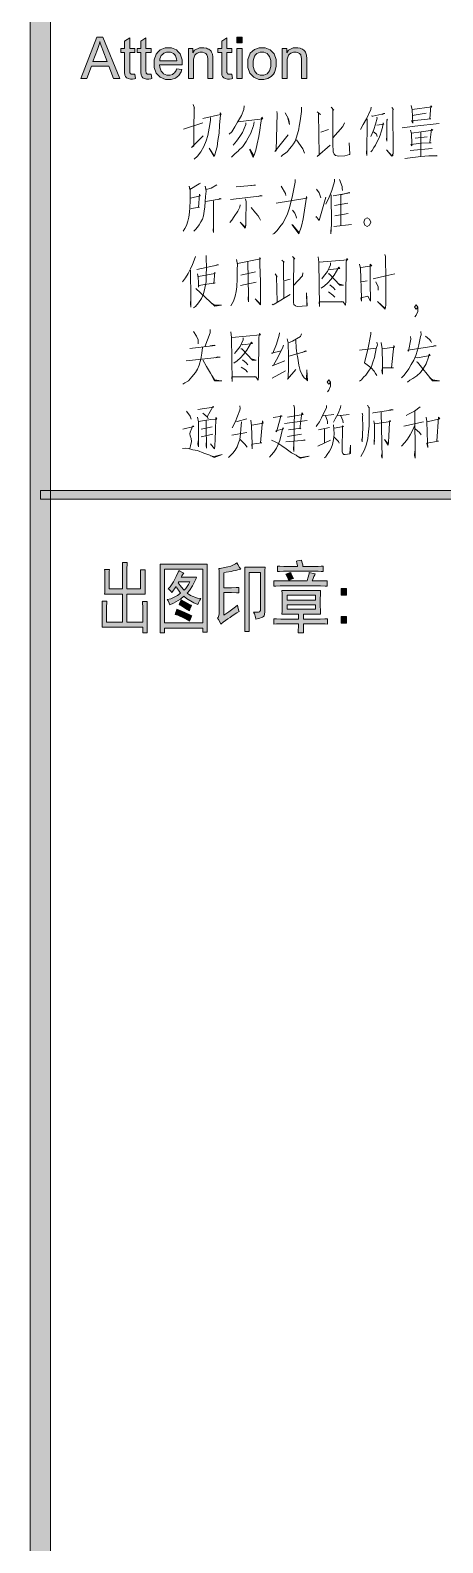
# Model space of a CAD drawing. Header units: millimetres. Extents: x 210 to 63265, y -7201 to 22496.
# Drawn here: x 60238 to 61255, y 11393 to 15126 of the extents above; entities that cross this region are included whole.
import ezdxf

# ---------------------------------------------------------------- set-up
doc = ezdxf.new("R2010")
doc.units = ezdxf.units.MM

msp = doc.modelspace()

# ---------------------------------------------------------------- hatches: boundary and pattern name
h = msp.add_hatch(color=0)
h.dxf.hatch_style = 2
h.paths.add_polyline_path([(60288.1, -6701.3), (60238.2, -6701.3), (60238.2, 21996), (60288.1, 21996)])
h = msp.add_hatch(color=0)
h.paths.add_polyline_path([(60363.2, 15006.5), (60402.6, 15109.2), (60417.2, 15109.2), (60459.3, 15006.5), (60443.7, 15006.5), (60431.9, 15037.6), (60388.8, 15037.6), (60377.5, 15006.5)])
h.paths.add_polyline_path([(60392.7, 15048.7), (60427.6, 15048.7), (60416.9, 15077), (60414.4, 15083.6), (60410.8, 15094.3), (60409.5, 15098.4), (60408.5, 15093.4), (60405.8, 15083.6), (60404, 15078.8)])
h = msp.add_hatch(color=0)
h.dxf.hatch_style = 2
h.paths.add_polyline_path([(60496.1, 15017.8), (60497.9, 15006.5), (60495.2, 15005.9), (60490.4, 15005.4), (60488.4, 15005.4), (60485, 15005.4), (60479.7, 15006.5), (60477.7, 15007.6), (60475.9, 15008.6), (60473.2, 15011.5), (60472.3, 15013.3), (60471.6, 15015.1), (60470.9, 15022.6), (60470.9, 15028.3), (60470.9, 15071.2), (60461.6, 15071.2), (60461.6, 15080.9), (60470.9, 15080.9), (60470.9, 15099.3), (60483.6, 15107), (60483.6, 15080.9), (60496.1, 15080.9), (60496.1, 15071.2), (60483.6, 15071.2), (60483.6, 15027.6), (60483.6, 15024.9), (60483.8, 15021.3), (60484.1, 15020.6), (60484.5, 15019.9), (60485.6, 15018.6), (60486.3, 15018.1), (60487, 15017.8), (60489.1, 15017.2), (60490.6, 15017.2), (60491.6, 15017.2), (60494.3, 15017.4)])
h = msp.add_hatch(color=0)
h.dxf.hatch_style = 2
h.paths.add_polyline_path([(60536, 15017.8), (60537.8, 15006.5), (60535.1, 15005.9), (60530.3, 15005.4), (60528.3, 15005.4), (60524.9, 15005.4), (60519.5, 15006.5), (60517.6, 15007.6), (60515.8, 15008.6), (60513.1, 15011.5), (60512.2, 15013.3), (60511.5, 15015.1), (60510.8, 15022.6), (60510.8, 15028.3), (60510.8, 15071.2), (60501.5, 15071.2), (60501.5, 15080.9), (60510.8, 15080.9), (60510.8, 15099.3), (60523.3, 15107), (60523.3, 15080.9), (60536, 15080.9), (60536, 15071.2), (60523.3, 15071.2), (60523.3, 15027.6), (60523.3, 15024.9), (60523.7, 15021.3), (60524, 15020.6), (60524.4, 15019.9), (60525.5, 15018.6), (60526.2, 15018.1), (60526.9, 15017.8), (60529, 15017.2), (60530.5, 15017.2), (60531.5, 15017.2), (60534.2, 15017.4)])
h = msp.add_hatch(color=0)
h.paths.add_polyline_path([(60599.2, 15030.5), (60612.2, 15028.8), (60610.6, 15023.1), (60604.9, 15014.2), (60600.8, 15011.1), (60596.7, 15007.9), (60585.9, 15004.7), (60579.5, 15004.7), (60571.4, 15004.7), (60558.4, 15009.9), (60553.5, 15014.9), (60548.9, 15019.9), (60544.1, 15034), (60544.1, 15043), (60544.1, 15052.5), (60548.9, 15067.1), (60553.7, 15072.3), (60558.5, 15077.5), (60571.1, 15082.7), (60578.8, 15082.7), (60586.3, 15082.7), (60598.4, 15077.5), (60603.1, 15072.5), (60607.9, 15067.3), (60612.6, 15053), (60612.6, 15043.9), (60612.6, 15043.3), (60612.6, 15041.5), (60612.6, 15040.5), (60556.9, 15040.5), (60557.3, 15034.4), (60560.9, 15024.9), (60563.9, 15021.7), (60567.1, 15018.5), (60574.8, 15015.2), (60579.5, 15015.2), (60583.1, 15015.2), (60589, 15017), (60591.3, 15018.8), (60593.8, 15020.6), (60597.7, 15026.5)])
h.paths.add_polyline_path([(60557.7, 15050.8), (60599.3, 15050.8), (60598.8, 15055.5), (60596.5, 15062.7), (60594.5, 15065), (60591.5, 15068.6), (60583.8, 15072.1), (60578.9, 15072.1), (60574.5, 15072.1), (60567.3, 15069.3), (60564.3, 15066.4), (60561.4, 15063.5), (60558, 15055.7)])
h = msp.add_hatch(color=0)
h.dxf.hatch_style = 2
h.paths.add_polyline_path([(60628.1, 15006.5), (60628.1, 15080.9), (60639.4, 15080.9), (60639.4, 15070.3), (60643.5, 15076.4), (60655.3, 15082.7), (60663.2, 15082.7), (60666.4, 15082.7), (60672.7, 15081.4), (60675.5, 15080.2), (60678.2, 15078.9), (60682.5, 15075.7), (60684, 15073.9), (60685.2, 15072), (60687.2, 15067.1), (60687.9, 15064.4), (60688.2, 15062.8), (60688.4, 15056.6), (60688.4, 15052.3), (60688.4, 15006.5), (60675.9, 15006.5), (60675.9, 15051.7), (60675.9, 15055.7), (60675.2, 15061.4), (60674.5, 15063.4), (60673.6, 15065.2), (60671.1, 15068.2), (60669.1, 15069.5), (60667.3, 15070.5), (60662.8, 15071.8), (60660.3, 15071.8), (60656.4, 15071.8), (60649.4, 15069.1), (60646.6, 15066.6), (60643.7, 15064.1), (60640.7, 15054.2), (60640.7, 15047.1), (60640.7, 15006.5)])
h = msp.add_hatch(color=0)
h.dxf.hatch_style = 2
h.paths.add_polyline_path([(60735.5, 15017.8), (60737.3, 15006.5), (60734.6, 15005.9), (60729.7, 15005.4), (60727.8, 15005.4), (60724.2, 15005.4), (60719, 15006.5), (60717, 15007.6), (60715.3, 15008.6), (60712.6, 15011.5), (60711.7, 15013.3), (60711, 15015.1), (60710.3, 15022.6), (60710.3, 15028.3), (60710.3, 15071.2), (60700.8, 15071.2), (60700.8, 15080.9), (60710.3, 15080.9), (60710.3, 15099.3), (60722.8, 15107), (60722.8, 15080.9), (60735.5, 15080.9), (60735.5, 15071.2), (60722.8, 15071.2), (60722.8, 15027.6), (60722.8, 15024.9), (60723.1, 15021.3), (60723.5, 15020.6), (60723.8, 15019.9), (60724.9, 15018.6), (60725.6, 15018.1), (60726.4, 15017.8), (60728.5, 15017.2), (60729.9, 15017.2), (60731, 15017.2), (60733.7, 15017.4)])
h = msp.add_hatch(color=0)
h.dxf.hatch_style = 2
h.paths.add_polyline_path([(60747.8, 15094.7), (60747.8, 15109.2), (60760.5, 15109.2), (60760.5, 15094.7)])
h = msp.add_hatch(color=0)
h.dxf.hatch_style = 2
h.paths.add_polyline_path([(60747.8, 15006.5), (60747.8, 15080.9), (60760.5, 15080.9), (60760.5, 15006.5)])
h = msp.add_hatch(color=0)
h.paths.add_polyline_path([(60774.8, 15043.7), (60774.8, 15054.1), (60780.6, 15069.3), (60786.3, 15074.3), (60791.1, 15078.4), (60802.9, 15082.7), (60809.7, 15082.7), (60817.4, 15082.7), (60829.9, 15077.5), (60834.8, 15072.5), (60839.8, 15067.5), (60844.6, 15053.5), (60844.6, 15044.8), (60844.6, 15037.6), (60842.5, 15026.3), (60840.3, 15022), (60838.2, 15017.9), (60831.9, 15011.7), (60827.8, 15009.3), (60823.7, 15007), (60814.5, 15004.7), (60809.7, 15004.7), (60802, 15004.7), (60789.3, 15009.9), (60784.5, 15014.9), (60779.7, 15019.9), (60774.8, 15034.2)])
h.paths.add_polyline_path([(60787.9, 15043.7), (60787.9, 15036.5), (60790.9, 15025.8), (60794, 15022.2), (60797.2, 15018.6), (60805.1, 15015.2), (60809.7, 15015.2), (60814.4, 15015.2), (60822.2, 15018.6), (60825.5, 15022.2), (60828.5, 15025.8), (60831.5, 15036.7), (60831.5, 15044), (60831.5, 15051), (60828.5, 15061.4), (60825.3, 15065), (60822.2, 15068.6), (60814.4, 15072.1), (60809.7, 15072.1), (60805.1, 15072.1), (60797.2, 15068.6), (60794, 15065), (60790.9, 15061.6), (60787.9, 15050.8)])
h = msp.add_hatch(color=0)
h.dxf.hatch_style = 2
h.paths.add_polyline_path([(60859.4, 15006.5), (60859.4, 15080.9), (60870.7, 15080.9), (60870.7, 15070.3), (60874.8, 15076.4), (60886.6, 15082.7), (60894.5, 15082.7), (60897.7, 15082.7), (60904, 15081.4), (60906.9, 15080.2), (60909.5, 15078.9), (60913.8, 15075.7), (60915.3, 15073.9), (60916.7, 15072), (60918.5, 15067.1), (60919.2, 15064.4), (60919.6, 15062.8), (60919.9, 15056.6), (60919.9, 15052.3), (60919.9, 15006.5), (60907.2, 15006.5), (60907.2, 15051.7), (60907.2, 15055.7), (60906.5, 15061.4), (60905.8, 15063.4), (60905.1, 15065.2), (60902.4, 15068.2), (60900.6, 15069.5), (60898.6, 15070.5), (60894.3, 15071.8), (60891.6, 15071.8), (60887.7, 15071.8), (60880.7, 15069.1), (60877.9, 15066.6), (60875, 15064.1), (60872, 15054.2), (60872, 15047.1), (60872, 15006.5)])
h = msp.add_hatch(color=0)
h.dxf.hatch_style = 2
h.paths.add_polyline_path([(60263.2, 13968.4), (60263.2, 13989.8), (62765, 13989.8), (62765, 13968.4)])
h = msp.add_hatch(color=0)
h.dxf.hatch_style = 2
h.paths.add_polyline_path([(60433.3, 13795.4), (60433, 13790.5), (60432.8, 13781.4), (60432.8, 13777.3), (60432.8, 13747.3), (60465.9, 13747.3), (60465.9, 13791.6), (60465.9, 13796.8), (60465.7, 13807.4), (60465.3, 13812.5), (60477.2, 13812.5), (60477, 13808.1), (60476.6, 13797.5), (60476.6, 13791.6), (60476.6, 13747.3), (60510.4, 13747.3), (60510.4, 13775.2), (60510.4, 13781.1), (60510.1, 13790.9), (60509.9, 13794.7), (60521.7, 13794.7), (60521.3, 13790.9), (60521.2, 13780.7), (60521.2, 13774.3), (60521.2, 13754), (60521.2, 13748.1), (60521.3, 13738.3), (60521.7, 13734.5), (60476.6, 13734.5), (60476.6, 13665.5), (60515.4, 13665.5), (60515.4, 13697), (60515.4, 13702.7), (60515.3, 13712.4), (60514.9, 13716.5), (60526.7, 13716.5), (60526.5, 13712.4), (60526.2, 13703.1), (60526.2, 13697.7), (60526.2, 13663.9), (60526.2, 13656.6), (60526.5, 13644), (60526.7, 13639.2), (60515.4, 13639.2), (60515.4, 13652.8), (60415.3, 13652.8), (60415.6, 13657.3), (60415.8, 13668.2), (60415.8, 13674.4), (60415.8, 13697), (60415.8, 13703.4), (60415.6, 13713.4), (60415.3, 13717.2), (60427.1, 13717.2), (60426.9, 13713.4), (60426.5, 13703.4), (60426.5, 13697), (60426.5, 13665.5), (60465.9, 13665.5), (60465.9, 13734.5), (60421.5, 13734.5), (60421.7, 13738.3), (60422.1, 13747.6), (60422.1, 13753.3), (60422.1, 13776.6), (60422.1, 13781.4), (60421.7, 13790.9), (60421.5, 13795.4)])
h = msp.add_hatch(color=0)
h.dxf.hatch_style = 2
h.paths.add_polyline_path([(60753.2, 13691.8), (60747.5, 13688.4), (60736.4, 13681.1), (60730.8, 13677.1), (60725.5, 13673.2), (60714, 13664.8), (60708.1, 13660.1), (60706.1, 13664.4), (60702.2, 13671.9), (60700.2, 13675.2), (60701.7, 13676.4), (60703.6, 13681.6), (60704.2, 13685.7), (60704.2, 13764.6), (60704.2, 13775.5), (60703.8, 13792), (60703.6, 13797.5), (60706.7, 13797.5), (60717.4, 13799.7), (60725.3, 13801.8), (60733, 13803.8), (60744.4, 13808.8), (60748, 13811.8), (60750, 13807.7), (60754.4, 13799.8), (60757.1, 13796.1), (60753.4, 13795), (60744.2, 13792.7), (60738.7, 13791.6), (60733.3, 13790.5), (60721.5, 13788.2), (60715.4, 13787.1), (60715.4, 13750.3), (60728.9, 13750.3), (60734.2, 13750.3), (60746, 13750.7), (60752.5, 13751), (60752.5, 13737.6), (60746.6, 13737.9), (60734.8, 13738.3), (60728.9, 13738.3), (60715.4, 13738.3), (60715.4, 13682.7), (60727.8, 13691.1), (60744.6, 13703.4), (60749.2, 13707.5), (60749.8, 13703.4), (60751.8, 13695.6)])
h = msp.add_hatch(color=0)
h.dxf.hatch_style = 2
h.paths.add_polyline_path([(60906.9, 13817.9), (60908.3, 13813.8), (60910.3, 13806.3), (60910.8, 13802.9), (60944.1, 13802.9), (60948, 13802.9), (60956, 13803.2), (60960.3, 13803.6), (60960.3, 13790.2), (60956, 13790.5), (60948.2, 13790.9), (60944.6, 13790.9), (60867.5, 13790.9), (60862.3, 13790.9), (60852.8, 13790.5), (60848.2, 13790.2), (60848.2, 13803.6), (60853.9, 13803.2), (60863.2, 13802.9), (60866.8, 13802.9), (60897.2, 13802.9), (60897.2, 13804.7), (60895.8, 13811.1), (60894.5, 13815.6), (60897, 13816.3), (60903.1, 13817.6)])
h = msp.add_hatch(color=0)
h.paths.add_polyline_path([(60674.8, 13808.1), (60674.7, 13798.8), (60674.3, 13778), (60674.3, 13766.8), (60674.3, 13686.4), (60674.3, 13674.8), (60674.7, 13651.9), (60674.8, 13640.6), (60663.6, 13640.6), (60663.6, 13650.5), (60569.6, 13650.5), (60569.6, 13639.2), (60558.4, 13639.2), (60558.5, 13650.8), (60558.9, 13674.8), (60558.9, 13687.3), (60558.9, 13766.8), (60558.9, 13777.7), (60558.5, 13798.4), (60558.4, 13808.1)])
h.paths.add_polyline_path([(60663.6, 13663.2), (60663.6, 13796.1), (60569.6, 13796.1), (60569.6, 13663.2)])
h = msp.add_hatch(color=0)
h.paths.add_polyline_path([(60616.9, 13786.4), (60615.1, 13784.1), (60612, 13779.3), (60610.6, 13776.6), (60648.4, 13776.6), (60647.3, 13773.2), (60643.5, 13765), (60641, 13760.1), (60638.5, 13755.1), (60630.6, 13743.5), (60625.3, 13736.9), (60633.7, 13731.2), (60650.3, 13724.4), (60658.6, 13723.3), (60656.6, 13719.9), (60653.2, 13712.7), (60651.8, 13709), (60641.4, 13713.1), (60623.8, 13723.3), (60616.9, 13729.4), (60608.6, 13722.2), (60591.3, 13711.7), (60582, 13708.3), (60581.1, 13711.7), (60578, 13718.1), (60575.7, 13721), (60584.7, 13722.9), (60601.3, 13730.8), (60609, 13736.9), (60605.1, 13741.7), (60599.3, 13749.9), (60597.7, 13753.3), (60595.2, 13749.6), (60589.9, 13742.1), (60587, 13738.3), (60585, 13741.3), (60580.7, 13745.8), (60578.6, 13747.3), (60583.4, 13752.6), (60591.5, 13764.4), (60594.9, 13771), (60598.3, 13777.5), (60603.1, 13788.6), (60604.5, 13793), (60607.2, 13791.3), (60613.5, 13787.9)])
h.paths.add_polyline_path([(60603.3, 13762.3), (60607.6, 13756), (60614.9, 13746.9), (60617.9, 13744.4), (60621.7, 13748.1), (60628.3, 13758.2), (60631.5, 13764.6), (60604.5, 13764.6)])
h = msp.add_hatch(color=0)
h.dxf.hatch_style = 2
h.paths.add_polyline_path([(60817.2, 13800.6), (60817, 13792.7), (60816.7, 13776.9), (60816.7, 13769.1), (60816.7, 13696.3), (60816.7, 13689.5), (60814.9, 13681.1), (60813.1, 13679.5), (60811.3, 13677.7), (60801.8, 13674.4), (60794.2, 13673), (60794, 13677.5), (60791.5, 13685.7), (60789.1, 13689.5), (60792.7, 13689.5), (60798.8, 13689.8), (60800.9, 13690.2), (60803.3, 13690.5), (60805.8, 13693.9), (60806, 13697), (60806, 13787.9), (60777.9, 13787.9), (60777.9, 13642.2), (60767.1, 13642.2), (60767.5, 13651.5), (60767.7, 13671), (60767.7, 13681.2), (60767.7, 13766.8), (60767.7, 13775.2), (60767.5, 13792), (60767.1, 13800.6)])
h = msp.add_hatch(color=0)
h.dxf.hatch_style = 2
h.paths.add_polyline_path([(60948.5, 13766.8), (60954.1, 13766.8), (60965.2, 13767.3), (60970.4, 13767.6), (60970.4, 13754), (60965.2, 13754.4), (60954.1, 13754.8), (60948.5, 13754.8), (60860.2, 13754.8), (60854.8, 13754.8), (60844.1, 13754.4), (60838.7, 13754), (60838.7, 13767.6), (60844.2, 13767.3), (60855, 13766.8), (60860.2, 13766.8), (60921, 13766.8), (60923.1, 13773.9), (60925.6, 13784.5), (60926, 13787.9), (60929, 13787.1), (60936.7, 13785.2), (60941.2, 13784.1), (60940.1, 13782.1), (60937.8, 13777.8), (60936.7, 13775.5), (60935.5, 13773), (60933.9, 13768.7), (60933.3, 13766.8)])
h = msp.add_hatch(color=0)
h.dxf.hatch_style = 2
h.paths.add_polyline_path([(60868.6, 13783.4), (60871.1, 13784.5), (60877, 13786.8), (60880.4, 13787.9), (60882, 13784.1), (60885.7, 13776.6), (60887.7, 13772.8), (60884.3, 13771.8), (60878.4, 13769.4), (60875.9, 13768.4), (60873.9, 13772.5), (60870.2, 13780)])
h = msp.add_hatch(color=0)
h.paths.add_polyline_path([(60954.1, 13743.5), (60953.9, 13735.6), (60953.5, 13720.6), (60953.5, 13713.4), (60953.5, 13706.8), (60953.9, 13692.5), (60954.1, 13685), (60911.9, 13685), (60911.9, 13673), (60948, 13673), (60953.2, 13673), (60964.8, 13673.4), (60971.1, 13673.7), (60971.1, 13660.1), (60965.2, 13660.7), (60953.5, 13661), (60948, 13661), (60911.9, 13661), (60911.9, 13655.3), (60912.2, 13644), (60912.4, 13638.5), (60899, 13638.5), (60899.2, 13644), (60899.5, 13655.3), (60899.5, 13661), (60861.2, 13661), (60856.8, 13661), (60845.5, 13660.7), (60838.7, 13660.1), (60838.7, 13673.7), (60845.1, 13673.4), (60856.2, 13673), (60860.7, 13673), (60899.5, 13673), (60899.5, 13685), (60858.9, 13685), (60859.3, 13692.5), (60859.4, 13707.2), (60859.4, 13714.3), (60859.4, 13721.5), (60859.3, 13736), (60858.9, 13743.5)])
h.paths.add_polyline_path([(60941.7, 13719.5), (60941.7, 13731.5), (60871.4, 13731.5), (60871.4, 13719.5)])
h.paths.add_polyline_path([(60941.7, 13697), (60941.7, 13708.3), (60871.4, 13708.3), (60871.4, 13697)])
h = msp.add_hatch(color=0)
h.dxf.hatch_style = 2
h.paths.add_polyline_path([(61017.8, 13731.5), (61004.7, 13731.5), (61004.7, 13748.1), (61017.8, 13748.1)])
h = msp.add_hatch(color=0)
h.dxf.hatch_style = 2
h.paths.add_polyline_path([(60610.1, 13720.2), (60619.7, 13715.1), (60632.6, 13708.3), (60636, 13706.8), (60634.6, 13703.8), (60632.1, 13697), (60631, 13693.2), (60621.3, 13699.3), (60608.5, 13706.8), (60605.1, 13708.3), (60606.5, 13710.9), (60609, 13716.8)])
h = msp.add_hatch(color=0)
h.dxf.hatch_style = 2
h.paths.add_polyline_path([(60599.3, 13697), (60611.9, 13692.2), (60630.3, 13683.9), (60636.5, 13680.5), (60635.1, 13677.5), (60632.3, 13671), (60631, 13667.6), (60619.4, 13674.1), (60601.7, 13682.3), (60595.4, 13684.3), (60596.7, 13687.3), (60598.6, 13693.6)])
h = msp.add_hatch(color=0)
h.dxf.hatch_style = 2
h.paths.add_polyline_path([(61017.8, 13662.5), (61004.7, 13662.5), (61004.7, 13678.9), (61017.8, 13678.9)])

# ---------------------------------------------------------------- linework, layer by layer
at = {"color": 0, "lineweight": 0}
for points in [[(60288.1, -6701.3), (60238.2, -6701.3), (60238.2, 21996), (60288.1, 21996)], [(60363.2, 15006.5), (60402.6, 15109.2), (60417.2, 15109.2), (60459.3, 15006.5), (60443.7, 15006.5), (60431.9, 15037.6), (60388.8, 15037.6), (60377.5, 15006.5)], [(60392.7, 15048.7), (60427.6, 15048.7), (60416.9, 15077), (60414.4, 15083.6), (60410.8, 15094.3), (60409.5, 15098.4), (60408.5, 15093.4), (60405.8, 15083.6), (60404, 15078.8)], [(60496.1, 15017.8), (60497.9, 15006.5), (60495.2, 15005.9), (60490.4, 15005.4), (60488.4, 15005.4), (60485, 15005.4), (60479.7, 15006.5), (60477.7, 15007.6), (60475.9, 15008.6), (60473.2, 15011.5), (60472.3, 15013.3), (60471.6, 15015.1), (60470.9, 15022.6), (60470.9, 15028.3), (60470.9, 15071.2), (60461.6, 15071.2), (60461.6, 15080.9), (60470.9, 15080.9), (60470.9, 15099.3), (60483.6, 15107), (60483.6, 15080.9), (60496.1, 15080.9), (60496.1, 15071.2), (60483.6, 15071.2), (60483.6, 15027.6), (60483.6, 15024.9), (60483.8, 15021.3), (60484.1, 15020.6), (60484.5, 15019.9), (60485.6, 15018.6), (60486.3, 15018.1), (60487, 15017.8), (60489.1, 15017.2), (60490.6, 15017.2), (60491.6, 15017.2), (60494.3, 15017.4)], [(60536, 15017.8), (60537.8, 15006.5), (60535.1, 15005.9), (60530.3, 15005.4), (60528.3, 15005.4), (60524.9, 15005.4), (60519.5, 15006.5), (60517.6, 15007.6), (60515.8, 15008.6), (60513.1, 15011.5), (60512.2, 15013.3), (60511.5, 15015.1), (60510.8, 15022.6), (60510.8, 15028.3), (60510.8, 15071.2), (60501.5, 15071.2), (60501.5, 15080.9), (60510.8, 15080.9), (60510.8, 15099.3), (60523.3, 15107), (60523.3, 15080.9), (60536, 15080.9), (60536, 15071.2), (60523.3, 15071.2), (60523.3, 15027.6), (60523.3, 15024.9), (60523.7, 15021.3), (60524, 15020.6), (60524.4, 15019.9), (60525.5, 15018.6), (60526.2, 15018.1), (60526.9, 15017.8), (60529, 15017.2), (60530.5, 15017.2), (60531.5, 15017.2), (60534.2, 15017.4)], [(60599.2, 15030.5), (60612.2, 15028.8), (60610.6, 15023.1), (60604.9, 15014.2), (60600.8, 15011.1), (60596.7, 15007.9), (60585.9, 15004.7), (60579.5, 15004.7), (60571.4, 15004.7), (60558.4, 15009.9), (60553.5, 15014.9), (60548.9, 15019.9), (60544.1, 15034), (60544.1, 15043), (60544.1, 15052.5), (60548.9, 15067.1), (60553.7, 15072.3), (60558.5, 15077.5), (60571.1, 15082.7), (60578.8, 15082.7), (60586.3, 15082.7), (60598.4, 15077.5), (60603.1, 15072.5), (60607.9, 15067.3), (60612.6, 15053), (60612.6, 15043.9), (60612.6, 15043.3), (60612.6, 15041.5), (60612.6, 15040.5), (60556.9, 15040.5), (60557.3, 15034.4), (60560.9, 15024.9), (60563.9, 15021.7), (60567.1, 15018.5), (60574.8, 15015.2), (60579.5, 15015.2), (60583.1, 15015.2), (60589, 15017), (60591.3, 15018.8), (60593.8, 15020.6), (60597.7, 15026.5)], [(60628.1, 15006.5), (60628.1, 15080.9), (60639.4, 15080.9), (60639.4, 15070.3), (60643.5, 15076.4), (60655.3, 15082.7), (60663.2, 15082.7), (60666.4, 15082.7), (60672.7, 15081.4), (60675.5, 15080.2), (60678.2, 15078.9), (60682.5, 15075.7), (60684, 15073.9), (60685.2, 15072), (60687.2, 15067.1), (60687.9, 15064.4), (60688.2, 15062.8), (60688.4, 15056.6), (60688.4, 15052.3), (60688.4, 15006.5), (60675.9, 15006.5), (60675.9, 15051.7), (60675.9, 15055.7), (60675.2, 15061.4), (60674.5, 15063.4), (60673.6, 15065.2), (60671.1, 15068.2), (60669.1, 15069.5), (60667.3, 15070.5), (60662.8, 15071.8), (60660.3, 15071.8), (60656.4, 15071.8), (60649.4, 15069.1), (60646.6, 15066.6), (60643.7, 15064.1), (60640.7, 15054.2), (60640.7, 15047.1), (60640.7, 15006.5)], [(60735.5, 15017.8), (60737.3, 15006.5), (60734.6, 15005.9), (60729.7, 15005.4), (60727.8, 15005.4), (60724.2, 15005.4), (60719, 15006.5), (60717, 15007.6), (60715.3, 15008.6), (60712.6, 15011.5), (60711.7, 15013.3), (60711, 15015.1), (60710.3, 15022.6), (60710.3, 15028.3), (60710.3, 15071.2), (60700.8, 15071.2), (60700.8, 15080.9), (60710.3, 15080.9), (60710.3, 15099.3), (60722.8, 15107), (60722.8, 15080.9), (60735.5, 15080.9), (60735.5, 15071.2), (60722.8, 15071.2), (60722.8, 15027.6), (60722.8, 15024.9), (60723.1, 15021.3), (60723.5, 15020.6), (60723.8, 15019.9), (60724.9, 15018.6), (60725.6, 15018.1), (60726.4, 15017.8), (60728.5, 15017.2), (60729.9, 15017.2), (60731, 15017.2), (60733.7, 15017.4)], [(60747.8, 15094.7), (60747.8, 15109.2), (60760.5, 15109.2), (60760.5, 15094.7)], [(60747.8, 15006.5), (60747.8, 15080.9), (60760.5, 15080.9), (60760.5, 15006.5)], [(60774.8, 15043.7), (60774.8, 15054.1), (60780.6, 15069.3), (60786.3, 15074.3), (60791.1, 15078.4), (60802.9, 15082.7), (60809.7, 15082.7), (60817.4, 15082.7), (60829.9, 15077.5), (60834.8, 15072.5), (60839.8, 15067.5), (60844.6, 15053.5), (60844.6, 15044.8), (60844.6, 15037.6), (60842.5, 15026.3), (60840.3, 15022), (60838.2, 15017.9), (60831.9, 15011.7), (60827.8, 15009.3), (60823.7, 15007), (60814.5, 15004.7), (60809.7, 15004.7), (60802, 15004.7), (60789.3, 15009.9), (60784.5, 15014.9), (60779.7, 15019.9), (60774.8, 15034.2)], [(60859.4, 15006.5), (60859.4, 15080.9), (60870.7, 15080.9), (60870.7, 15070.3), (60874.8, 15076.4), (60886.6, 15082.7), (60894.5, 15082.7), (60897.7, 15082.7), (60904, 15081.4), (60906.9, 15080.2), (60909.5, 15078.9), (60913.8, 15075.7), (60915.3, 15073.9), (60916.7, 15072), (60918.5, 15067.1), (60919.2, 15064.4), (60919.6, 15062.8), (60919.9, 15056.6), (60919.9, 15052.3), (60919.9, 15006.5), (60907.2, 15006.5), (60907.2, 15051.7), (60907.2, 15055.7), (60906.5, 15061.4), (60905.8, 15063.4), (60905.1, 15065.2), (60902.4, 15068.2), (60900.6, 15069.5), (60898.6, 15070.5), (60894.3, 15071.8), (60891.6, 15071.8), (60887.7, 15071.8), (60880.7, 15069.1), (60877.9, 15066.6), (60875, 15064.1), (60872, 15054.2), (60872, 15047.1), (60872, 15006.5)], [(60557.7, 15050.8), (60599.3, 15050.8), (60598.8, 15055.5), (60596.5, 15062.7), (60594.5, 15065), (60591.5, 15068.6), (60583.8, 15072.1), (60578.9, 15072.1), (60574.5, 15072.1), (60567.3, 15069.3), (60564.3, 15066.4), (60561.4, 15063.5), (60558, 15055.7)], [(60787.9, 15043.7), (60787.9, 15036.5), (60790.9, 15025.8), (60794, 15022.2), (60797.2, 15018.6), (60805.1, 15015.2), (60809.7, 15015.2), (60814.4, 15015.2), (60822.2, 15018.6), (60825.5, 15022.2), (60828.5, 15025.8), (60831.5, 15036.7), (60831.5, 15044), (60831.5, 15051), (60828.5, 15061.4), (60825.3, 15065), (60822.2, 15068.6), (60814.4, 15072.1), (60809.7, 15072.1), (60805.1, 15072.1), (60797.2, 15068.6), (60794, 15065), (60790.9, 15061.6), (60787.9, 15050.8)], [(61077.7, 14652.3), (61075.2, 14659.8), (61069.3, 14662.8), (61063.2, 14659.8), (61060.7, 14652.3), (61063.2, 14644.8), (61069.3, 14641.7), (61075.2, 14644.8)], [(60263.2, 13968.4), (60263.2, 13989.8), (62765, 13989.8), (62765, 13968.4)], [(60433.3, 13795.4), (60433, 13790.5), (60432.8, 13781.4), (60432.8, 13777.3), (60432.8, 13747.3), (60465.9, 13747.3), (60465.9, 13791.6), (60465.9, 13796.8), (60465.7, 13807.4), (60465.3, 13812.5), (60477.2, 13812.5), (60477, 13808.1), (60476.6, 13797.5), (60476.6, 13791.6), (60476.6, 13747.3), (60510.4, 13747.3), (60510.4, 13775.2), (60510.4, 13781.1), (60510.1, 13790.9), (60509.9, 13794.7), (60521.7, 13794.7), (60521.3, 13790.9), (60521.2, 13780.7), (60521.2, 13774.3), (60521.2, 13754), (60521.2, 13748.1), (60521.3, 13738.3), (60521.7, 13734.5), (60476.6, 13734.5), (60476.6, 13665.5), (60515.4, 13665.5), (60515.4, 13697), (60515.4, 13702.7), (60515.3, 13712.4), (60514.9, 13716.5), (60526.7, 13716.5), (60526.5, 13712.4), (60526.2, 13703.1), (60526.2, 13697.7), (60526.2, 13663.9), (60526.2, 13656.6), (60526.5, 13644), (60526.7, 13639.2), (60515.4, 13639.2), (60515.4, 13652.8), (60415.3, 13652.8), (60415.6, 13657.3), (60415.8, 13668.2), (60415.8, 13674.4), (60415.8, 13697), (60415.8, 13703.4), (60415.6, 13713.4), (60415.3, 13717.2), (60427.1, 13717.2), (60426.9, 13713.4), (60426.5, 13703.4), (60426.5, 13697), (60426.5, 13665.5), (60465.9, 13665.5), (60465.9, 13734.5), (60421.5, 13734.5), (60421.7, 13738.3), (60422.1, 13747.6), (60422.1, 13753.3), (60422.1, 13776.6), (60422.1, 13781.4), (60421.7, 13790.9), (60421.5, 13795.4)], [(60753.2, 13691.8), (60747.5, 13688.4), (60736.4, 13681.1), (60730.8, 13677.1), (60725.5, 13673.2), (60714, 13664.8), (60708.1, 13660.1), (60706.1, 13664.4), (60702.2, 13671.9), (60700.2, 13675.2), (60701.7, 13676.4), (60703.6, 13681.6), (60704.2, 13685.7), (60704.2, 13764.6), (60704.2, 13775.5), (60703.8, 13792), (60703.6, 13797.5), (60706.7, 13797.5), (60717.4, 13799.7), (60725.3, 13801.8), (60733, 13803.8), (60744.4, 13808.8), (60748, 13811.8), (60750, 13807.7), (60754.4, 13799.8), (60757.1, 13796.1), (60753.4, 13795), (60744.2, 13792.7), (60738.7, 13791.6), (60733.3, 13790.5), (60721.5, 13788.2), (60715.4, 13787.1), (60715.4, 13750.3), (60728.9, 13750.3), (60734.2, 13750.3), (60746, 13750.7), (60752.5, 13751), (60752.5, 13737.6), (60746.6, 13737.9), (60734.8, 13738.3), (60728.9, 13738.3), (60715.4, 13738.3), (60715.4, 13682.7), (60727.8, 13691.1), (60744.6, 13703.4), (60749.2, 13707.5), (60749.8, 13703.4), (60751.8, 13695.6)], [(60906.9, 13817.9), (60908.3, 13813.8), (60910.3, 13806.3), (60910.8, 13802.9), (60944.1, 13802.9), (60948, 13802.9), (60956, 13803.2), (60960.3, 13803.6), (60960.3, 13790.2), (60956, 13790.5), (60948.2, 13790.9), (60944.6, 13790.9), (60867.5, 13790.9), (60862.3, 13790.9), (60852.8, 13790.5), (60848.2, 13790.2), (60848.2, 13803.6), (60853.9, 13803.2), (60863.2, 13802.9), (60866.8, 13802.9), (60897.2, 13802.9), (60897.2, 13804.7), (60895.8, 13811.1), (60894.5, 13815.6), (60897, 13816.3), (60903.1, 13817.6)], [(60674.8, 13808.1), (60674.7, 13798.8), (60674.3, 13778), (60674.3, 13766.8), (60674.3, 13686.4), (60674.3, 13674.8), (60674.7, 13651.9), (60674.8, 13640.6), (60663.6, 13640.6), (60663.6, 13650.5), (60569.6, 13650.5), (60569.6, 13639.2), (60558.4, 13639.2), (60558.5, 13650.8), (60558.9, 13674.8), (60558.9, 13687.3), (60558.9, 13766.8), (60558.9, 13777.7), (60558.5, 13798.4), (60558.4, 13808.1)], [(60663.6, 13663.2), (60663.6, 13796.1), (60569.6, 13796.1), (60569.6, 13663.2)], [(60616.9, 13786.4), (60615.1, 13784.1), (60612, 13779.3), (60610.6, 13776.6), (60648.4, 13776.6), (60647.3, 13773.2), (60643.5, 13765), (60641, 13760.1), (60638.5, 13755.1), (60630.6, 13743.5), (60625.3, 13736.9), (60633.7, 13731.2), (60650.3, 13724.4), (60658.6, 13723.3), (60656.6, 13719.9), (60653.2, 13712.7), (60651.8, 13709), (60641.4, 13713.1), (60623.8, 13723.3), (60616.9, 13729.4), (60608.6, 13722.2), (60591.3, 13711.7), (60582, 13708.3), (60581.1, 13711.7), (60578, 13718.1), (60575.7, 13721), (60584.7, 13722.9), (60601.3, 13730.8), (60609, 13736.9), (60605.1, 13741.7), (60599.3, 13749.9), (60597.7, 13753.3), (60595.2, 13749.6), (60589.9, 13742.1), (60587, 13738.3), (60585, 13741.3), (60580.7, 13745.8), (60578.6, 13747.3), (60583.4, 13752.6), (60591.5, 13764.4), (60594.9, 13771), (60598.3, 13777.5), (60603.1, 13788.6), (60604.5, 13793), (60607.2, 13791.3), (60613.5, 13787.9)], [(60817.2, 13800.6), (60817, 13792.7), (60816.7, 13776.9), (60816.7, 13769.1), (60816.7, 13696.3), (60816.7, 13689.5), (60814.9, 13681.1), (60813.1, 13679.5), (60811.3, 13677.7), (60801.8, 13674.4), (60794.2, 13673), (60794, 13677.5), (60791.5, 13685.7), (60789.1, 13689.5), (60792.7, 13689.5), (60798.8, 13689.8), (60800.9, 13690.2), (60803.3, 13690.5), (60805.8, 13693.9), (60806, 13697), (60806, 13787.9), (60777.9, 13787.9), (60777.9, 13642.2), (60767.1, 13642.2), (60767.5, 13651.5), (60767.7, 13671), (60767.7, 13681.2), (60767.7, 13766.8), (60767.7, 13775.2), (60767.5, 13792), (60767.1, 13800.6)], [(60948.5, 13766.8), (60954.1, 13766.8), (60965.2, 13767.3), (60970.4, 13767.6), (60970.4, 13754), (60965.2, 13754.4), (60954.1, 13754.8), (60948.5, 13754.8), (60860.2, 13754.8), (60854.8, 13754.8), (60844.1, 13754.4), (60838.7, 13754), (60838.7, 13767.6), (60844.2, 13767.3), (60855, 13766.8), (60860.2, 13766.8), (60921, 13766.8), (60923.1, 13773.9), (60925.6, 13784.5), (60926, 13787.9), (60929, 13787.1), (60936.7, 13785.2), (60941.2, 13784.1), (60940.1, 13782.1), (60937.8, 13777.8), (60936.7, 13775.5), (60935.5, 13773), (60933.9, 13768.7), (60933.3, 13766.8)], [(60868.6, 13783.4), (60871.1, 13784.5), (60877, 13786.8), (60880.4, 13787.9), (60882, 13784.1), (60885.7, 13776.6), (60887.7, 13772.8), (60884.3, 13771.8), (60878.4, 13769.4), (60875.9, 13768.4), (60873.9, 13772.5), (60870.2, 13780)], [(60603.3, 13762.3), (60607.6, 13756), (60614.9, 13746.9), (60617.9, 13744.4), (60621.7, 13748.1), (60628.3, 13758.2), (60631.5, 13764.6), (60604.5, 13764.6)], [(60954.1, 13743.5), (60953.9, 13735.6), (60953.5, 13720.6), (60953.5, 13713.4), (60953.5, 13706.8), (60953.9, 13692.5), (60954.1, 13685), (60911.9, 13685), (60911.9, 13673), (60948, 13673), (60953.2, 13673), (60964.8, 13673.4), (60971.1, 13673.7), (60971.1, 13660.1), (60965.2, 13660.7), (60953.5, 13661), (60948, 13661), (60911.9, 13661), (60911.9, 13655.3), (60912.2, 13644), (60912.4, 13638.5), (60899, 13638.5), (60899.2, 13644), (60899.5, 13655.3), (60899.5, 13661), (60861.2, 13661), (60856.8, 13661), (60845.5, 13660.7), (60838.7, 13660.1), (60838.7, 13673.7), (60845.1, 13673.4), (60856.2, 13673), (60860.7, 13673), (60899.5, 13673), (60899.5, 13685), (60858.9, 13685), (60859.3, 13692.5), (60859.4, 13707.2), (60859.4, 13714.3), (60859.4, 13721.5), (60859.3, 13736), (60858.9, 13743.5)], [(61017.8, 13731.5), (61004.7, 13731.5), (61004.7, 13748.1), (61017.8, 13748.1)], [(60610.1, 13720.2), (60619.7, 13715.1), (60632.6, 13708.3), (60636, 13706.8), (60634.6, 13703.8), (60632.1, 13697), (60631, 13693.2), (60621.3, 13699.3), (60608.5, 13706.8), (60605.1, 13708.3), (60606.5, 13710.9), (60609, 13716.8)], [(60941.7, 13719.5), (60941.7, 13731.5), (60871.4, 13731.5), (60871.4, 13719.5)], [(60941.7, 13697), (60941.7, 13708.3), (60871.4, 13708.3), (60871.4, 13697)], [(60599.3, 13697), (60611.9, 13692.2), (60630.3, 13683.9), (60636.5, 13680.5), (60635.1, 13677.5), (60632.3, 13671), (60631, 13667.6), (60619.4, 13674.1), (60601.7, 13682.3), (60595.4, 13684.3), (60596.7, 13687.3), (60598.6, 13693.6)], [(61017.8, 13662.5), (61004.7, 13662.5), (61004.7, 13678.9), (61017.8, 13678.9)]]:
    msp.add_lwpolyline(points, close=True, dxfattribs=at)
for points in [[(60640.1, 14942.3), (60643.5, 14933.9), (60642.6, 14936.9), (60641.9, 14876.6), (60641.9, 14840.5), (60635.8, 14836.4), (60664.8, 14865)], [(60765.7, 14939), (60764.8, 14930.6), (60758.9, 14915.8), (60749.6, 14898.8), (60742.8, 14887.2), (60735.1, 14875.5), (60728.3, 14869.1)], [(60907.2, 14936), (60907.2, 14927.4), (60907.2, 14925.3), (60904.7, 14908.3), (60902.2, 14892.5), (60901.3, 14890.4), (60900.6, 14881.8), (60897.2, 14870.2), (60893.8, 14859.6), (60891.1, 14852.1), (60887, 14845.8), (60882.7, 14839.4), (60877.7, 14833.1), (60872.5, 14826.7), (60867.5, 14822.4), (60861.4, 14818.3), (60857.3, 14814)], [(60980.2, 14936), (60987, 14928.5), (60984.5, 14930.6), (60984.5, 14908.3), (60984.5, 14886.1), (60984.5, 14865.9), (60984.5, 14851), (60984.5, 14850.1), (60984.5, 14845.8), (60985.4, 14825.6), (60987.9, 14820.4), (60991.3, 14817.2), (60998.8, 14815.1), (61014.2, 14816.1), (61025.1, 14819.4), (61026, 14820.4), (61024.4, 14848)], [(61078.6, 14936), (61077.7, 14930.6), (61067.5, 14907.4), (61059.1, 14893.6), (61052.3, 14880.7)], [(61130.3, 14934.9), (61133.7, 14930.6), (61132.1, 14929.6), (61132.8, 14824.5), (61132.8, 14823.5), (61132.1, 14817.2), (61130.3, 14815.1), (61116.7, 14831), (61130.3, 14816.1), (61132.1, 14820.4)], [(61177.9, 14940.1), (61180.4, 14929.6), (61181.3, 14896.6), (61178.6, 14902), (61226.2, 14907.4), (61223.7, 14907.4), (61226.2, 14939), (61228.7, 14936.9), (61180.4, 14930.6)], [(60616.3, 14881.8), (60663.9, 14897.7)], [(60682.5, 14910.4), (60682.5, 14903.1), (60679.1, 14883.9), (60675.7, 14865.9), (60672.3, 14853.2), (60666.4, 14839.4), (60658.7, 14825.6), (60650.3, 14815.1), (60642.6, 14807.7)], [(60663.9, 14908.3), (60707.2, 14917.9), (60706.3, 14922.2), (60708.8, 14917.9), (60707.2, 14916.9), (60704.5, 14891.5), (60703.8, 14872.3), (60701.1, 14854.2), (60699.5, 14838.3), (60696.1, 14827.8), (60693.6, 14818.3), (60691.8, 14814), (60679.1, 14835.3), (60691.8, 14816.1)], [(60790.2, 14899.9), (60788.6, 14890.4), (60787.7, 14888.2), (60781.8, 14872.3), (60775.9, 14860.7), (60770.7, 14851), (60762.3, 14839.4), (60752.1, 14828.8), (60751.2, 14827.8), (60743.7, 14821.5), (60734.2, 14812.9)], [(60769.8, 14897.7), (60769.8, 14893.6), (60761.4, 14873.4), (60754.6, 14863.9), (60746.9, 14852.1), (60738.5, 14842.6)], [(60750.3, 14899.9), (60811.5, 14907.4), (60809, 14911.5), (60807.2, 14897.7), (60804.7, 14879.6), (60802.2, 14863.9), (60797.9, 14845.8), (60794.5, 14829.9), (60791.1, 14820.4), (60788.6, 14814), (60787.7, 14811.8), (60779.3, 14831), (60780, 14832.1), (60789.5, 14816.1)], [(60846.2, 14925.3), (60847.1, 14920.1), (60844.6, 14828.8), (60841.2, 14826.7), (60874.3, 14868)], [(60866.6, 14922.2), (60875, 14907.4), (60876.8, 14899.9), (60877.7, 14893.6), (60873.4, 14909.3)], [(60945.5, 14924.2), (60953.9, 14917.9), (60948.9, 14920.1), (60950.5, 14818.3), (60945.5, 14814), (60977.7, 14842.6)], [(60984.5, 14860.7), (61009, 14888.2), (61013.3, 14897.7)], [(61069.3, 14907.4), (61068.4, 14817.2), (61067.5, 14823.5), (61067.5, 14824.5), (61068.4, 14834.2)], [(61093.1, 14911.5), (61093.8, 14909.3), (61089.7, 14894.5), (61085.4, 14880.7), (61081.1, 14871.2), (61077.7, 14863.9)], [(61093.1, 14891.5), (61109.9, 14894.5), (61108.3, 14897.7), (61106.5, 14886.1), (61103.3, 14875.5), (61101.5, 14866.9), (61098.1, 14858.5), (61093.8, 14851), (61089.7, 14842.6), (61085.4, 14836.4), (61081.1, 14828.8), (61077.7, 14825.6)], [(61079.5, 14914.7), (61081.1, 14913.6), (61082.9, 14913.6), (61112.6, 14920.1), (61109.9, 14920.1), (61105.8, 14917.9)], [(61117.6, 14906.3), (61119.4, 14904.2), (61117.6, 14903.1), (61117.6, 14852.1), (61116.7, 14857.5), (61117.6, 14863.9)], [(61155.7, 14885), (61186.3, 14889.3), (61246.6, 14895.6)], [(61180.4, 14915.8), (61214.4, 14921.1)], [(60914.9, 14822.4), (60910.6, 14833.1), (60894.5, 14855.3)], [(60954.8, 14874.5), (60973.4, 14880.7)], [(61084.5, 14875.5), (61092.2, 14869.1), (61093.8, 14863.9)], [(61176.1, 14879.6), (61178.6, 14871.2), (61179.5, 14845.8), (61179.5, 14840.5), (61177, 14843.7), (61203.3, 14846.9), (61227.1, 14848), (61223.7, 14849.1), (61227.8, 14881.8), (61231.2, 14879.6), (61202.4, 14875.5), (61178.6, 14872.3)], [(61187.2, 14859.6), (61216.9, 14862.8)], [(61201.5, 14875.5), (61201.5, 14814)], [(61175.2, 14828.8), (61229.6, 14834.2)], [(61161.8, 14809.7), (61201.5, 14814), (61221, 14816.1), (61241.4, 14816.1), (61238.9, 14817.2), (61226.2, 14816.1)], [(60658, 14748.7), (60654.6, 14746.5), (60631.7, 14732.8), (60629.9, 14741.4), (60632.6, 14732.8), (60632.6, 14705.2), (60631.7, 14688.2), (60630.8, 14676.6), (60629.2, 14665), (60626.5, 14654.4), (60623.1, 14643.9), (60619, 14636.4), (60615.6, 14630.1)], [(60697.9, 14744.6), (60684.3, 14736), (60671.6, 14732.8), (60669.8, 14741.4), (60671.6, 14728.7), (60670.7, 14716), (60669.8, 14702.2), (60668.9, 14690.4), (60667.3, 14679.8), (60665.5, 14668.2), (60663, 14659.6), (60658.7, 14653.3), (60654.6, 14645.8), (60650.3, 14639.6), (60646, 14634.2), (60641.9, 14630.1)], [(60746.2, 14739.2), (60793.6, 14743.5), (60789.5, 14743.5), (60781.8, 14742.4)], [(60891.1, 14757.3), (60891.1, 14750.8), (60887.7, 14730.8), (60885.2, 14717.9), (60880.9, 14701.1), (60876.8, 14685.2), (60872.5, 14672.5), (60867.5, 14661.8), (60860.7, 14650.1), (60853.9, 14640.6), (60847.1, 14632.1), (60839.4, 14624.7), (60836, 14622.6)], [(60988.8, 14758.4), (60988.8, 14753), (60982, 14730.8), (60975.2, 14713.8), (60967.5, 14696.8)], [(61000.6, 14757.3), (61007.4, 14740.3), (61007.4, 14736), (61008.3, 14730.8)], [(60634.2, 14685.2), (60635.8, 14686.3), (60655.5, 14689.3), (60652.8, 14688.2), (60655.5, 14721.1), (60657.1, 14716.9), (60633.3, 14711.7)], [(60670.7, 14703.1), (60708.8, 14709.5), (60706.3, 14710.6), (60702, 14708.4)], [(60731.7, 14708.4), (60809.7, 14716.9), (60806.3, 14717.9), (60800.4, 14716)], [(60769.1, 14709.5), (60770.7, 14702.2), (60769.8, 14654.4), (60769.8, 14645.8), (60769.1, 14639.6), (60768.2, 14637.4), (60755.5, 14652.3), (60768.2, 14639.6), (60769.1, 14643.9)], [(60883.6, 14646.9), (60898.8, 14625.8), (60900.6, 14623.6), (60907.2, 14642.8), (60911.5, 14660.7), (60914.9, 14682), (60917.4, 14703.1), (60919.2, 14716), (60920.1, 14711.7), (60844.6, 14699)], [(60868.2, 14717.9), (60867.5, 14723.3), (60857.3, 14741.4)], [(60942.1, 14665), (60943, 14666), (60950.5, 14656.6), (60967.5, 14713.8)], [(60943.7, 14733.8), (60950.5, 14724.4), (60954.8, 14712.7)], [(60980.2, 14720.1), (60981.1, 14648), (60980.2, 14634.2), (60979.3, 14623.6), (60979.3, 14633.1)], [(60985.4, 14716.9), (61026, 14724.4), (61024.4, 14725.4), (61016.7, 14723.3), (61004, 14720.1), (61004, 14643.9)], [(60690.2, 14705.2), (60690.2, 14626.9), (60689.3, 14632.1), (60690.2, 14640.6)], [(60755.5, 14694.7), (60754.6, 14689.3), (60750.3, 14679.8), (60741, 14666), (60735.1, 14657.6), (60730.1, 14651.2)], [(60782.7, 14688.2), (60793.6, 14675.5), (60800.4, 14668.2), (60803.8, 14661.8), (60805.6, 14657.6)], [(60885.2, 14682), (60890.4, 14674.5), (60893.8, 14666), (60894.5, 14661.8)], [(60988.8, 14693.6), (61021.7, 14699)], [(60989.5, 14668.2), (61022.6, 14673.6)], [(60886.1, 14644.9), (60901.3, 14625.8), (60900.6, 14625.8)], [(60987, 14641.7), (61030.3, 14646.9)], [(60645.3, 14567.8), (60642.6, 14558.4), (60638.5, 14547.8), (60633.3, 14537.2), (60627.4, 14525.4), (60620.6, 14514.9), (60613.8, 14505.4)], [(60672.3, 14570), (60672.3, 14563.7), (60673.2, 14540.3), (60672.3, 14521.3), (60671.6, 14505.4), (60668.9, 14489.5), (60665.5, 14475.7), (60660.5, 14464.1), (60652.8, 14453.5), (60645.3, 14443.9), (60641, 14440.6)], [(60746.9, 14560.5), (60749.6, 14547.8), (60748.7, 14535.1), (60748.7, 14512.7), (60747.8, 14492.7), (60746.2, 14481.1), (60743.7, 14469.3), (60739.4, 14457.6), (60736, 14451.4), (60732.6, 14446)], [(60749.6, 14549.9), (60806.3, 14561.6), (60804.7, 14564.8), (60804.7, 14548.9), (60805.6, 14505.4), (60805.6, 14483), (60805.6, 14480), (60806.3, 14464.1), (60805.6, 14453.5), (60805.6, 14448.2), (60792.7, 14463), (60804.7, 14451.4)], [(60858.9, 14558.4), (60864.1, 14553.2), (60862.3, 14554.1), (60863.2, 14464.1)], [(60885.2, 14567.8), (60890.4, 14561.6), (60888.6, 14562.6), (60887, 14492.7), (60887, 14463), (60887, 14454.4), (60888.6, 14449.2), (60892, 14446), (60896.3, 14443.9), (60920.8, 14446), (60919.2, 14477.9), (60920.1, 14447.1)], [(60948, 14566.9), (60949.6, 14553.2), (60951.4, 14443.9), (60950.5, 14455.5), (61010.8, 14455.5), (61006.5, 14456.6), (60998.1, 14455.5)], [(60950.5, 14553.2), (61021.7, 14559.4), (61019.2, 14562.6), (61017.6, 14553.2), (61016.7, 14457.6), (61015.8, 14447.1), (61009.9, 14455.5)], [(61112.6, 14572.1), (61114.2, 14567.8), (61115.1, 14509.7), (61115.1, 14473.6), (61115.1, 14447.1), (61113.3, 14437.6), (61094.7, 14456.6), (61113.3, 14439.6)], [(60633.3, 14534), (60634.2, 14463), (60634.2, 14442.8), (60633.3, 14451.4), (60634.2, 14463)], [(60648.7, 14535.1), (60702, 14546.7), (60699.5, 14546.7), (60692.7, 14544.6)], [(60650.3, 14524.5), (60652.1, 14516), (60652.8, 14504.3), (60652.8, 14491.6), (60653.7, 14495.9), (60694.5, 14502.2), (60691.1, 14501.1), (60693.6, 14528.7), (60693.6, 14525.4), (60652.8, 14518.1)], [(60793.6, 14529.7), (60757.1, 14521.3)], [(60775, 14554.1), (60776.6, 14470.3), (60776.6, 14455.5), (60775.9, 14461.9), (60776.6, 14474.6)], [(60841.9, 14524.5), (60847.1, 14517), (60845.3, 14518.1), (60847.1, 14455.5)], [(60910.6, 14527.6), (60909.9, 14520.2), (60887.7, 14495.9)], [(60974.3, 14536.2), (60977.7, 14535.1), (61001.5, 14538.3), (60998.8, 14541.4), (60987.9, 14521.3), (60979.3, 14510.8), (60971.8, 14502.2), (60964.1, 14494.8), (60955.7, 14489.5)], [(60978.6, 14552.1), (60978.6, 14546.7), (60970.9, 14530.8), (60961.6, 14518.1), (60957.3, 14512.7)], [(60972.5, 14524.5), (60975.2, 14524.5), (61001.5, 14496.8), (61010.8, 14496.8), (61001.5, 14499), (60997.2, 14501.1)], [(61049.8, 14548.9), (61052.3, 14538.3), (61054.8, 14465.2), (61054.8, 14457.6), (61053.2, 14465.2), (61070.9, 14469.3), (61077, 14457.6), (61076.1, 14504.3), (61076.1, 14548.9), (61080.4, 14544.6), (61053.2, 14540.3)], [(61083.6, 14512.7), (61115.1, 14520.2), (61137.1, 14524.5)], [(60646.9, 14488.4), (60693.6, 14444.9), (60709.7, 14447.1), (60692.7, 14447.1), (60691.8, 14448.2), (60686.8, 14451.4)], [(60756.4, 14495.9), (60795.4, 14504.3)], [(60879.3, 14511.7), (60863.2, 14507.5)], [(60976.8, 14497.9), (60986.1, 14490.6), (60990.4, 14485.2)], [(61054.1, 14505.4), (61069.3, 14507.5)], [(61090.4, 14505.4), (61096.5, 14492.7), (61096.5, 14484.1)], [(60834.4, 14450.3), (60836.9, 14448.2), (60839.4, 14450.3), (60879.3, 14473.6)], [(60973.4, 14480), (60984.5, 14472.5), (60989.5, 14467.3)], [(61186.3, 14418.5), (61189.7, 14422.8), (61194, 14432.2), (61194, 14442.8), (61189.7, 14448.2), (61185.4, 14442.8), (61189.7, 14437.6), (61194, 14442.8)], [(60641, 14382.9), (60647.8, 14371.2), (60652.1, 14361.8), (60652.1, 14352.1)], [(60681.6, 14387.2), (60681.6, 14379.6), (60668.9, 14344.8)], [(60732.6, 14381.8), (60734.2, 14368), (60736, 14258.9), (60735.1, 14270.5), (60795.4, 14270.5), (60791.1, 14271.6), (60782.7, 14270.5)], [(60735.1, 14368), (60806.3, 14374.5), (60803.8, 14377.5), (60802.2, 14368), (60801.3, 14272.7), (60800.4, 14262.1), (60794.5, 14270.5)], [(60853, 14379.6), (60852.1, 14373.4), (60845.3, 14351), (60836, 14328.8), (60833.5, 14328.8), (60857.3, 14335.1)], [(60907.2, 14376.4), (60904.7, 14370.2), (60885.2, 14358.5), (60875, 14354.2)], [(61077.7, 14380.7), (61077.7, 14375.5), (61070.9, 14338.3), (61065, 14316.1), (61062.5, 14305.4), (61069.3, 14300.2), (61078.6, 14292.7), (61086.3, 14284.3), (61089.7, 14278.9), (61093.1, 14273.7)], [(61201.5, 14382.9), (61202.4, 14374.5), (61200.8, 14370.2), (61196.5, 14349.9), (61193.1, 14336.2), (61188.8, 14323.5), (61183.8, 14311.8), (61177.9, 14301.3), (61171.8, 14290.7), (61165.2, 14281.1), (61159.1, 14273.7), (61154.1, 14268.4)], [(61176.1, 14370.2), (61177, 14363.7), (61171.1, 14334), (61169.3, 14336.2), (61238.9, 14346.9), (61234.6, 14346.9), (61229.6, 14345.8)], [(61212.6, 14371.2), (61222.8, 14362.6), (61226.2, 14358.5), (61227.8, 14355.3)], [(60663, 14342.6), (60661.4, 14328.8), (60658.7, 14314), (60654.6, 14299.1), (60650.3, 14289.7), (60645.3, 14281.1), (60636.7, 14270.5), (60628.3, 14261), (60619.7, 14255.7), (60614.7, 14252.4)], [(60631.7, 14340.5), (60694.5, 14347.8), (60691.8, 14348.9), (60681.6, 14346.9)], [(60758.9, 14351), (60762.3, 14349.9), (60786.1, 14353.2), (60783.4, 14356.4), (60772.5, 14336.2), (60763.9, 14325.6), (60756.4, 14317.2), (60748.7, 14309.7), (60740.3, 14304.5)], [(60763.2, 14366.9), (60763.2, 14361.8), (60755.5, 14345.8), (60746.2, 14333.1), (60741.9, 14327.8)], [(60757.1, 14339.4), (60759.8, 14339.4), (60786.1, 14311.8), (60795.4, 14311.8), (60786.1, 14314), (60781.8, 14316.1)], [(60862.3, 14348.9), (60861.4, 14343.7), (60849.6, 14320.2), (60837.8, 14299.1), (60835.1, 14298.1), (60865.7, 14309.7)], [(60871.6, 14364.8), (60874.3, 14354.2), (60875, 14321.3), (60875, 14293.8), (60874.3, 14268.4), (60872.5, 14265.1), (60892.9, 14288.6)], [(60875.9, 14321.3), (60919.2, 14334), (60916.7, 14335.1), (60909, 14331)], [(60892.9, 14360.7), (60893.8, 14341.5), (60896.3, 14323.5), (60897.2, 14321.3), (60898.8, 14310.8), (60900.6, 14299.1), (60903.8, 14286.4), (60909, 14275.9), (60914, 14268.4), (60919.2, 14264.1), (60921.7, 14261), (60920.1, 14287.5), (60919.2, 14263)], [(61093.1, 14356.4), (61094.7, 14349.9), (61091.3, 14340.5), (61087, 14318.3), (61082.9, 14306.5), (61079.5, 14295.9), (61077.7, 14292.7), (61072.7, 14284.3), (61065.9, 14274.8), (61060, 14269.4), (61054.8, 14263), (61049.8, 14260)], [(61049.8, 14336.2), (61091.3, 14341.5)], [(61103.3, 14355.3), (61105.8, 14339.4), (61106.5, 14302.4), (61106.5, 14276.8), (61104.9, 14286.4), (61106.5, 14292.7), (61133.7, 14292.7), (61129.4, 14292.7), (61134.6, 14347.8), (61136.2, 14343.7), (61105.8, 14339.4)], [(60622.4, 14309.7), (60706.3, 14319.4)], [(60663.9, 14312.9), (60673.2, 14295.9), (60682.5, 14280), (60692.7, 14261), (60710.6, 14261), (60708.8, 14261), (60692.7, 14263), (60686.8, 14272.7)], [(60705.4, 14319.4), (60701.1, 14320.2), (60694.5, 14317.2)], [(60761.4, 14312.9), (60770.7, 14305.4), (60775, 14300.2)], [(61188.8, 14318.3), (61193.1, 14317.2), (61224.4, 14323.5), (61221.9, 14326.7), (61220.3, 14319.4), (61214.4, 14302.4), (61208.3, 14291.6), (61200.8, 14281.1), (61191.5, 14272.7), (61182, 14266.2), (61174.5, 14262.1), (61168.6, 14257.8)], [(61190.6, 14307.5), (61193.1, 14306.5), (61230.5, 14261), (61247.3, 14261), (61230.5, 14263), (61223.7, 14268.4)], [(60758, 14294.8), (60769.1, 14287.5), (60774.1, 14282.1)], [(60835.1, 14267.3), (60867.5, 14285.4)], [(60970.9, 14233.5), (60974.3, 14237.6), (60978.6, 14247.3), (60978.6, 14257.8), (60974.3, 14263), (60970, 14257.8), (60974.3, 14252.4), (60978.6, 14257.8)], [(60623.1, 14186.1), (60632.6, 14173.4), (60635.1, 14166)], [(60651.2, 14190.4), (60690.2, 14195.7), (60689.3, 14197.9), (60674.1, 14172.3), (60663.9, 14180.9), (60675, 14171.2), (60676.6, 14167.1)], [(60754.6, 14199), (60755.5, 14192.5), (60754.6, 14188.2), (60743.7, 14158.5), (60736, 14144.8)], [(60888.6, 14200.9), (60889.5, 14193.6), (60888.6, 14086.4), (60887, 14093.9), (60888.6, 14103.4)], [(60968.4, 14199.9), (60968.4, 14194.7), (60956.4, 14169.3), (60951.4, 14159.6), (60946.4, 14153.3), (60943, 14148)], [(61004, 14199.9), (61003.1, 14194.7), (60997.2, 14179.8), (60990.4, 14167.1), (60986.1, 14158.5)], [(61070.2, 14200.9), (61074.3, 14193.6), (61073.6, 14195.7), (61073.6, 14173.4), (61073.6, 14172.3), (61073.6, 14150.1), (61072.7, 14135.3), (61070.9, 14118.3), (61067.5, 14104.5), (61062.5, 14090.7), (61057.5, 14081.2), (61053.2, 14073.7)], [(61082, 14180.9), (61083.6, 14182), (61132.8, 14189.3), (61129.4, 14190.4), (61123.5, 14188.2)], [(61103.3, 14184.1), (61105.8, 14069.6), (61104, 14074.8), (61104.9, 14080.2)], [(61199.9, 14196.8), (61185.4, 14186.1), (61171.1, 14178.7), (61165.2, 14175.5)], [(61186.3, 14186.1), (61187.2, 14069.6), (61185.4, 14077), (61186.3, 14087.5)], [(60614.7, 14141.7), (60641.9, 14148), (60639.2, 14150.1), (60636.7, 14143.7), (60632.6, 14134.2), (60631.7, 14129.9), (60632.6, 14124.7), (60635.1, 14118.3), (60635.8, 14110.9), (60633.3, 14100.2), (60631.7, 14093.9)], [(60650.3, 14171.2), (60652.8, 14159.6), (60652.8, 14112), (60652.8, 14098.2), (60651.2, 14105.6), (60652.8, 14116.1)], [(60652.8, 14160.7), (60668.2, 14162.8), (60683.4, 14165), (60697.9, 14166), (60696.1, 14170.3), (60695.2, 14137.4), (60694.5, 14117.2), (60693.6, 14100.2), (60692.7, 14092.9), (60682.5, 14105.6)], [(60659.6, 14141.7), (60686.8, 14146.9)], [(60672.3, 14161.7), (60672.3, 14135.3), (60673.2, 14109.9), (60673.2, 14108.8), (60673.2, 14095), (60671.6, 14102.4), (60673.2, 14115.1)], [(60758.9, 14159.6), (60757.1, 14141.7), (60756.4, 14129.9), (60754.6, 14116.1), (60752.1, 14107.7), (60748.7, 14098.2), (60743.7, 14089.7), (60737.6, 14082.3), (60732.6, 14077), (60727.4, 14071.6)], [(60745.3, 14161.7), (60748.7, 14160.7), (60772.5, 14167.1)], [(60781.8, 14163.9), (60783.4, 14150.1), (60785.2, 14104.5), (60785.2, 14092.9), (60784.3, 14104.5), (60809, 14107.7), (60805.6, 14107.7), (60810.6, 14161.7), (60812.4, 14156.4), (60784.3, 14151.2)], [(60836.9, 14170.3), (60859.8, 14173.4), (60856.4, 14175.5), (60854.8, 14167.1), (60845.3, 14135.3), (60843.7, 14137.4), (60862.3, 14142.6), (60860.7, 14144.8), (60857.3, 14127.9), (60853.9, 14113.1), (60849.6, 14103.4), (60845.3, 14095), (60838.5, 14084.5), (60832.6, 14077), (60828.5, 14072.7)], [(60864.8, 14155.5), (60920.8, 14162.8)], [(60872.5, 14171.2), (60911.5, 14177.7), (60908.1, 14182), (60903.1, 14142.6), (60905.6, 14143.7), (60875, 14139.6)], [(60959.8, 14174.4), (60987, 14177.7)], [(60986.1, 14152.3), (60987, 14142.6), (60987.9, 14128.8), (60986.1, 14116.1), (60983.6, 14103.4), (60980.2, 14095), (60975.9, 14087.5), (60970, 14079.1), (60965.9, 14072.7), (60963.2, 14070.7)], [(60966.6, 14174.4), (60970, 14163.9), (60970.9, 14160.7), (60970.9, 14154.4)], [(60987.9, 14143.7), (61010.8, 14148), (61008.3, 14150.1), (61008.3, 14143.7), (61007.4, 14092.9), (61007.4, 14085.4), (61009, 14081.2), (61011.7, 14079.1), (61014.9, 14079.1), (61026, 14080.2), (61027.8, 14081.2), (61027.8, 14102.4), (61026, 14081.2)], [(60995.4, 14174.4), (61024.4, 14177.7)], [(61004, 14174.4), (61009, 14162.8), (61009.9, 14157.5)], [(61056.6, 14180.9), (61058.2, 14175.5), (61057.5, 14173.4), (61058.2, 14145.8), (61056.6, 14109.9), (61055.7, 14116.1), (61057.5, 14122.6)], [(61085.4, 14161.7), (61087, 14152.3), (61087, 14128.8), (61086.3, 14103.4), (61086.3, 14106.6), (61087, 14114)], [(61087.9, 14154.4), (61126.9, 14160.7), (61125.3, 14162.8), (61124.4, 14157.5), (61122.8, 14124.7), (61121.9, 14108.8), (61121, 14102.4), (61111.7, 14116.1), (61121, 14105.6)], [(61186.3, 14151.2), (61181.3, 14139.6), (61175.2, 14127.9), (61168.6, 14117.2), (61161.8, 14108.8), (61154.1, 14099.3)], [(61207.6, 14159.6), (61159.1, 14149)], [(61214.4, 14171.2), (61216, 14160.7), (61217.6, 14107.7), (61218.5, 14096.1), (61216, 14106.6), (61244.8, 14112), (61240.5, 14112), (61244.8, 14171.2), (61248.2, 14167.1), (61216.9, 14159.6)], [(60659.6, 14122.6), (60688.4, 14128.8)], [(60772.5, 14133.1), (60735.1, 14126.9)], [(60754.6, 14117.2), (60767.3, 14104.5), (60773.2, 14097.2)], [(60833.5, 14114), (60841.9, 14109.9), (60848.7, 14106.6), (60858.9, 14100.2), (60869.1, 14092.9), (60882.7, 14083.4), (60893.8, 14077), (60895.4, 14075.9), (60904.7, 14069.6), (60926, 14074.8), (60925.1, 14074.8), (60905.6, 14071.6), (60896.3, 14074.8)], [(60868.2, 14109.9), (60915.8, 14114), (60913.3, 14115.1), (60910.6, 14113.1)], [(60872.5, 14123.6), (60907.2, 14128.8)], [(60947.1, 14099.3), (60978.6, 14114)], [(60948.9, 14139.6), (60975.9, 14145.8)], [(60964.1, 14141.7), (60964.1, 14106.6)], [(60987.9, 14121.5), (60998.1, 14110.9), (60999.7, 14106.6)], [(61187.2, 14142.6), (61198.1, 14133.1), (61202.4, 14127.9)], [(60613.8, 14093.9), (60620.6, 14095), (60628.3, 14093.9), (60639.2, 14090.7), (60650.3, 14088.6), (60666.4, 14082.3), (60680.9, 14077), (60691.8, 14071.6), (60711.3, 14079.1), (60691.8, 14073.7), (60682.5, 14075.9)]]:
    msp.add_lwpolyline(points, dxfattribs=at)

doc.saveas('drawing.dxf')
